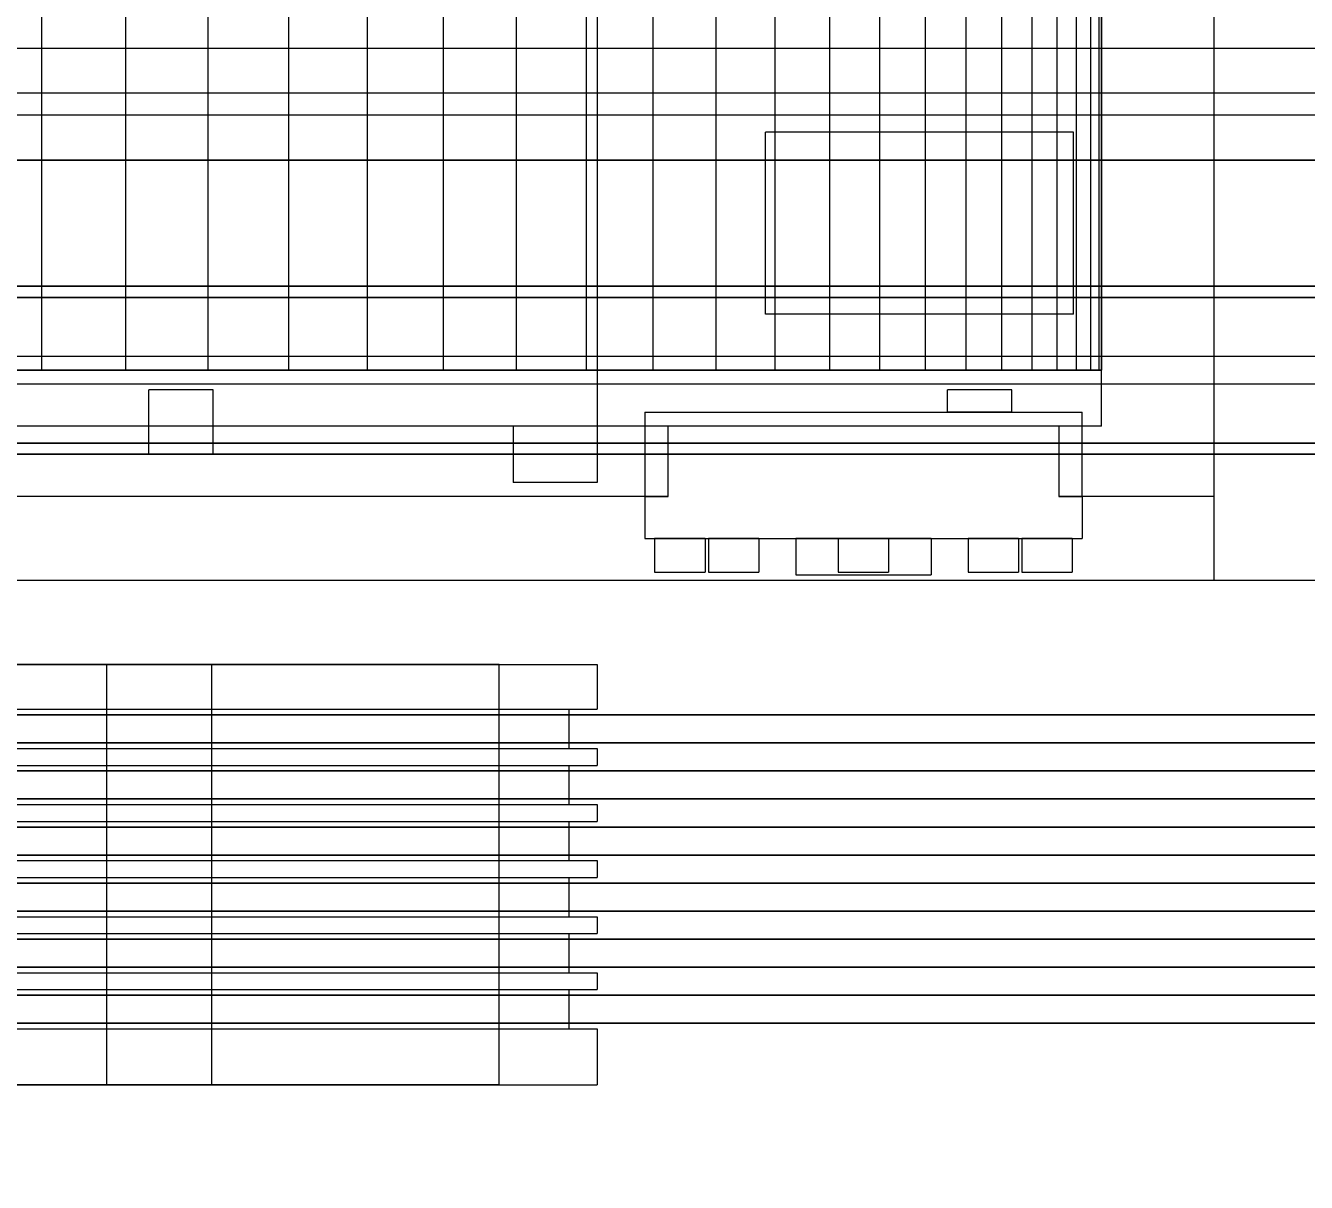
# Model space of a CAD drawing. Header units: millimetres. Extents: x -1970 to 34302, y -65268 to 6837.
# Drawn here: x 25434.2 to 25891.2, y -19694.8 to -19282 of the extents above; entities that cross this region are included whole.
import ezdxf

# ---------------------------------------------------------------- set-up
doc = ezdxf.new("R2010")
doc.units = ezdxf.units.MM
doc.layers.add('COTAS_O', color=1, linetype='Continuous', lineweight=0)
doc.layers.add('superior_briquetadora', color=7, linetype='Continuous', lineweight=0)
doc.dimstyles.new('R19_100', dxfattribs={"dimtxt": 250, "dimasz": 150, "dimexe": 150, "dimexo": 80, "dimgap": 100, "dimtad": 1, "dimtih": 1, "dimtoh": 1, "dimdsep": 46, "dimcen": 0.09, "dimadec": 0, "dimazin": 0, "dimtfac": 1, "dimtdec": 4, "dimtofl": 0, "dimtmove": 0, "dimatfit": 3, "dimfxl": 1, "dimtolj": 1, "dimtzin": 0, "dimarcsym": 0})

# ---------------------------------------------------------------- blocks, each defined once
blk = doc.blocks.new('*D30')
at = {"layer": 'COTAS_O', "color": 0, "lineweight": -2, "transparency": 16777216}
for p, q in [((24628.19, -19560), (24628.19, -20530)), ((26828.19, -19560), (26828.19, -20530)), ((24778.19, -20380), (26678.19, -20380))]:
    blk.add_line(p, q, dxfattribs=at)
at = {"layer": 'COTAS_O', "color": 0, "transparency": 16777216}
for points in [[(24778.19, -20355), (24778.19, -20405), (24628.19, -20380)], [(26678.19, -20355), (26678.19, -20405), (26828.19, -20380)]]:
    blk.add_solid(points, dxfattribs=at)
at = {"layer": 'Defpoints', "color": 0, "transparency": 16777216}
for p in [(24628.19, -19480), (26828.19, -19480), (26828.19, -20380)]:
    blk.add_point(p, dxfattribs=at)

msp = doc.modelspace()

# ---------------------------------------------------------------- linework, layer by layer
at = {"layer": 'superior_briquetadora'}
for p, q in [((25858.187, -18570), (25858.187, -19480)), ((25858.187, -18590), (25858.187, -19450)), ((25638.187, -18620), (25638.187, -19425)), ((25818.187, -19425), (25818.187, -18620)), ((25439.879, -18630), (25439.879, -19405)), ((25469.832, -18630), (25469.832, -19405)), ((25499.263, -18630), (25499.263, -19405)), ((25528.048, -18630), (25528.048, -19405)), ((25556.062, -18630), (25556.062, -19405)), ((25583.187, -18630), (25583.187, -19405)), ((25609.305, -18630), (25609.305, -19405)), ((25634.304, -18630), (25634.304, -19405)), ((25658.079, -18630), (25658.079, -19405)), ((25680.527, -18630), (25680.527, -19405)), ((25701.551, -18630), (25701.551, -19405)), ((25721.063, -18630), (25721.063, -19405)), ((25738.977, -18630), (25738.977, -19405)), ((25755.219, -18630), (25755.219, -19405)), ((25769.717, -18630), (25769.717, -19405)), ((25782.41, -18630), (25782.41, -19405)), ((25793.244, -18630), (25793.244, -19405)), ((25802.172, -18630), (25802.172, -19405)), ((25809.156, -18630), (25809.156, -19405)), ((25814.166, -18630), (25814.166, -19405)), ((25817.18, -18630), (25817.18, -19405)), ((25818.187, -18630), (25818.187, -19405)), ((24778.187, -19290), (26678.187, -19290)), ((24778.187, -19306), (26678.187, -19306)), ((26678.187, -19314), (24778.187, -19314)), ((25698.187, -19385), (25698.187, -19320)), ((25808.187, -19320), (25698.187, -19320)), ((25808.187, -19385), (25808.187, -19320)), ((24628.187, -19330), (26828.187, -19330)), ((26678.187, -19330), (24778.187, -19330)), ((26742.28, -19375), (24692.28, -19375)), ((24693.734, -19375), (26743.734, -19375)), ((26762.639, -19375), (24712.639, -19375)), ((24714.093, -19375), (26764.093, -19375)), ((24693.734, -19379), (26743.734, -19379)), ((26762.639, -19379), (24712.639, -19379)), ((25808.187, -19385), (25698.187, -19385)), ((24628.187, -19400), (26828.187, -19400)), ((25818.187, -19405), (24878.187, -19405)), ((25409.534, -19405), (25439.879, -19405)), ((25439.879, -19405), (25469.832, -19405)), ((25469.832, -19405), (25499.263, -19405)), ((25499.263, -19405), (25528.048, -19405)), ((25528.048, -19405), (25556.062, -19405)), ((25556.062, -19405), (25583.187, -19405)), ((25583.187, -19405), (25609.305, -19405)), ((25609.305, -19405), (25634.304, -19405)), ((25634.304, -19405), (25658.079, -19405)), ((25658.079, -19405), (25680.527, -19405)), ((25680.527, -19405), (25701.551, -19405)), ((25701.551, -19405), (25721.063, -19405)), ((25721.063, -19405), (25738.977, -19405)), ((25738.977, -19405), (25755.219, -19405)), ((25755.219, -19405), (25769.717, -19405)), ((25769.717, -19405), (25782.41, -19405)), ((25782.41, -19405), (25793.244, -19405)), ((25793.244, -19405), (25802.172, -19405)), ((25802.172, -19405), (25809.156, -19405)), ((25809.156, -19405), (25814.166, -19405)), ((25814.166, -19405), (25817.18, -19405)), ((25817.18, -19405), (25818.187, -19405)), ((26828.187, -19410), (24628.187, -19410)), ((25478.187, -19435), (25478.187, -19412)), ((25501.187, -19412), (25478.187, -19412)), ((25501.187, -19435), (25501.187, -19412)), ((25763.187, -19420), (25763.187, -19412)), ((25786.187, -19412), (25763.187, -19412)), ((25786.187, -19420), (25786.187, -19412)), ((25655.187, -19420), (25655.187, -19450)), ((25655.187, -19420), (25657.453, -19420)), ((25655.187, -19420), (25763.187, -19420)), ((25657.453, -19420), (25664.121, -19420)), ((25664.121, -19420), (25674.803, -19420)), ((25674.803, -19420), (25688.878, -19420)), ((25688.878, -19420), (25705.527, -19420)), ((25705.527, -19420), (25723.785, -19420)), ((25723.785, -19420), (25742.588, -19420)), ((25742.588, -19420), (25760.846, -19420)), ((25760.846, -19420), (25777.496, -19420)), ((25786.187, -19420), (25763.187, -19420)), ((25777.496, -19420), (25791.57, -19420)), ((25786.187, -19420), (25811.187, -19420)), ((25791.57, -19420), (25802.252, -19420)), ((25802.252, -19420), (25808.92, -19420)), ((25808.92, -19420), (25811.187, -19420)), ((25811.187, -19450), (25811.187, -19420)), ((25638.187, -19425), (25038.187, -19425)), ((25663.48, -19425), (25421.995, -19425)), ((25638.187, -19425), (25608.187, -19425)), ((25608.187, -19425), (25608.187, -19445)), ((25818.187, -19425), (25638.187, -19425)), ((25638.187, -19425), (25638.187, -19445)), ((25663.48, -19450), (25663.48, -19425)), ((25674.085, -19425), (25663.48, -19425)), ((25688.238, -19425), (25674.085, -19425)), ((25705.091, -19425), (25688.238, -19425)), ((25723.63, -19425), (25705.091, -19425)), ((25742.743, -19425), (25723.63, -19425)), ((25761.283, -19425), (25742.743, -19425)), ((25778.135, -19425), (25761.283, -19425)), ((25792.288, -19425), (25778.135, -19425)), ((25802.893, -19425), (25792.288, -19425)), ((25802.893, -19425), (25802.893, -19450)), ((25818.187, -19425), (25802.893, -19425)), ((26743.734, -19431), (24693.734, -19431)), ((24712.639, -19431), (26762.639, -19431)), ((24692.28, -19435), (26742.28, -19435)), ((26743.734, -19435), (24693.734, -19435)), ((24712.639, -19435), (26762.639, -19435)), ((26764.093, -19435), (24714.093, -19435)), ((25501.187, -19435), (25478.187, -19435)), ((25638.187, -19445), (25608.187, -19445)), ((25655.187, -19450), (25421.057, -19450)), ((25663.48, -19450), (25421.995, -19450)), ((25655.187, -19450), (25655.187, -19465)), ((25655.187, -19450), (25655.359, -19450)), ((25655.359, -19450), (25655.875, -19450)), ((25655.875, -19450), (25656.733, -19450)), ((25656.733, -19450), (25657.928, -19450)), ((25657.928, -19450), (25659.456, -19450)), ((25659.456, -19450), (25661.309, -19450)), ((25661.309, -19450), (25663.48, -19450)), ((25858.187, -19450), (25802.893, -19450)), ((25802.893, -19450), (25805.064, -19450)), ((25805.064, -19450), (25806.918, -19450)), ((25806.918, -19450), (25808.445, -19450)), ((25808.445, -19450), (25809.641, -19450)), ((25809.641, -19450), (25810.498, -19450)), ((25810.498, -19450), (25811.014, -19450)), ((25811.014, -19450), (25811.187, -19450)), ((25811.187, -19450), (25811.187, -19465)), ((25858.187, -19450), (25811.187, -19450)), ((25655.187, -19465), (25657.453, -19465)), ((25657.453, -19465), (25664.121, -19465)), ((25659.558, -19465), (25658.667, -19465)), ((25658.667, -19465), (25658.667, -19477)), ((25662.055, -19465), (25659.558, -19465)), ((25665.664, -19465), (25662.055, -19465)), ((25664.121, -19465), (25674.803, -19465)), ((25669.669, -19465), (25665.664, -19465)), ((25673.278, -19465), (25669.669, -19465)), ((25675.775, -19465), (25673.278, -19465)), ((25674.803, -19465), (25688.878, -19465)), ((25676.667, -19465), (25675.775, -19465)), ((25676.667, -19465), (25676.667, -19477)), ((25678.748, -19465), (25677.857, -19465)), ((25677.857, -19465), (25677.857, -19477)), ((25681.246, -19465), (25678.748, -19465)), ((25684.854, -19465), (25681.246, -19465)), ((25688.86, -19465), (25684.854, -19465)), ((25692.468, -19465), (25688.86, -19465)), ((25688.878, -19465), (25705.527, -19465)), ((25694.966, -19465), (25692.468, -19465)), ((25695.857, -19465), (25694.966, -19465)), ((25695.857, -19465), (25695.857, -19477)), ((25705.527, -19465), (25723.785, -19465)), ((25711.401, -19465), (25709.007, -19465)), ((25709.007, -19465), (25709.007, -19478)), ((25718.111, -19465), (25711.401, -19465)), ((25727.806, -19465), (25718.111, -19465)), ((25723.785, -19465), (25742.588, -19465)), ((25725.078, -19465), (25724.187, -19465)), ((25724.187, -19465), (25724.187, -19477)), ((25727.575, -19465), (25725.078, -19465)), ((25731.184, -19465), (25727.575, -19465)), ((25738.567, -19465), (25727.806, -19465)), ((25735.189, -19465), (25731.184, -19465)), ((25738.798, -19465), (25735.189, -19465)), ((25748.263, -19465), (25738.567, -19465)), ((25741.295, -19465), (25738.798, -19465)), ((25742.187, -19465), (25741.295, -19465)), ((25742.187, -19465), (25742.187, -19477)), ((25742.588, -19465), (25760.846, -19465)), ((25754.972, -19465), (25748.263, -19465)), ((25757.367, -19465), (25754.972, -19465)), ((25757.367, -19465), (25757.367, -19478)), ((25760.846, -19465), (25777.496, -19465)), ((25771.407, -19465), (25770.516, -19465)), ((25770.516, -19465), (25770.516, -19477)), ((25773.905, -19465), (25771.407, -19465)), ((25777.514, -19465), (25773.905, -19465)), ((25777.496, -19465), (25791.57, -19465)), ((25781.519, -19465), (25777.514, -19465)), ((25785.128, -19465), (25781.519, -19465)), ((25787.625, -19465), (25785.128, -19465)), ((25788.516, -19465), (25787.625, -19465)), ((25788.516, -19465), (25788.516, -19477)), ((25790.598, -19465), (25789.707, -19465)), ((25789.707, -19465), (25789.707, -19477)), ((25793.095, -19465), (25790.598, -19465)), ((25791.57, -19465), (25802.252, -19465)), ((25796.704, -19465), (25793.095, -19465)), ((25800.709, -19465), (25796.704, -19465)), ((25804.318, -19465), (25800.709, -19465)), ((25802.252, -19465), (25808.92, -19465)), ((25806.815, -19465), (25804.318, -19465)), ((25807.707, -19465), (25806.815, -19465)), ((25807.707, -19465), (25807.707, -19477)), ((25808.92, -19465), (25811.187, -19465)), ((25658.667, -19477), (25659.558, -19477)), ((25659.558, -19477), (25662.055, -19477)), ((25662.055, -19477), (25665.664, -19477)), ((25665.664, -19477), (25669.669, -19477)), ((25669.669, -19477), (25673.278, -19477)), ((25673.278, -19477), (25675.775, -19477)), ((25675.775, -19477), (25676.667, -19477)), ((25677.857, -19477), (25678.748, -19477)), ((25678.748, -19477), (25681.246, -19477)), ((25681.246, -19477), (25684.854, -19477)), ((25684.854, -19477), (25688.86, -19477)), ((25688.86, -19477), (25692.468, -19477)), ((25692.468, -19477), (25694.966, -19477)), ((25694.966, -19477), (25695.857, -19477)), ((25709.007, -19478), (25711.401, -19478)), ((25711.401, -19478), (25718.111, -19478)), ((25718.111, -19478), (25727.806, -19478)), ((25724.187, -19477), (25725.078, -19477)), ((25725.078, -19477), (25727.575, -19477)), ((25727.575, -19477), (25731.184, -19477)), ((25727.806, -19478), (25738.567, -19478)), ((25731.184, -19477), (25735.189, -19477)), ((25735.189, -19477), (25738.798, -19477)), ((25738.567, -19478), (25748.263, -19478)), ((25738.798, -19477), (25741.295, -19477)), ((25741.295, -19477), (25742.187, -19477)), ((25748.263, -19478), (25754.972, -19478)), ((25754.972, -19478), (25757.367, -19478)), ((25770.516, -19477), (25771.407, -19477)), ((25771.407, -19477), (25773.905, -19477)), ((25773.905, -19477), (25777.514, -19477)), ((25777.514, -19477), (25781.519, -19477)), ((25781.519, -19477), (25785.128, -19477)), ((25785.128, -19477), (25787.625, -19477)), ((25787.625, -19477), (25788.516, -19477)), ((25789.707, -19477), (25790.598, -19477)), ((25790.598, -19477), (25793.095, -19477)), ((25793.095, -19477), (25796.704, -19477)), ((25796.704, -19477), (25800.709, -19477)), ((25800.709, -19477), (25804.318, -19477)), ((25804.318, -19477), (25806.815, -19477)), ((25806.815, -19477), (25807.707, -19477)), ((26828.187, -19480), (24628.187, -19480)), ((25858.187, -19480), (24878.187, -19480)), ((25416.39, -19510), (25435.25, -19510)), ((25440.649, -19510), (25420.725, -19510)), ((25435.25, -19510), (25453.669, -19510)), ((25459.766, -19510), (25440.649, -19510)), ((25453.669, -19510), (25471.573, -19510)), ((25476.527, -19510), (25459.766, -19510)), ((25463.187, -19660), (25463.187, -19510)), ((25466.022, -19510), (25463.187, -19510)), ((25474.299, -19510), (25466.022, -19510)), ((25471.573, -19510), (25488.888, -19510)), ((25487.346, -19510), (25474.299, -19510)), ((25489.574, -19510), (25476.527, -19510)), ((25504.108, -19510), (25487.346, -19510)), ((25488.888, -19510), (25505.543, -19510)), ((25497.851, -19510), (25489.574, -19510)), ((25500.687, -19510), (25497.851, -19510)), ((25500.687, -19660), (25500.687, -19510)), ((25523.225, -19510), (25504.108, -19510)), ((25505.543, -19510), (25521.468, -19510)), ((25521.468, -19510), (25536.6, -19510)), ((25543.149, -19510), (25523.225, -19510)), ((25536.6, -19510), (25550.875, -19510)), ((25562.266, -19510), (25543.149, -19510)), ((25550.875, -19510), (25564.235, -19510)), ((25579.027, -19510), (25562.266, -19510)), ((25564.235, -19510), (25576.625, -19510)), ((25576.625, -19510), (25587.994, -19510)), ((25592.074, -19510), (25579.027, -19510)), ((25587.994, -19510), (25598.295, -19510)), ((25600.351, -19510), (25592.074, -19510)), ((25598.295, -19510), (25607.487, -19510)), ((25603.187, -19510), (25600.351, -19510)), ((25603.187, -19660), (25603.187, -19510)), ((25607.487, -19510), (25615.531, -19510)), ((25615.531, -19510), (25622.394, -19510)), ((25622.394, -19510), (25628.048, -19510)), ((25628.048, -19510), (25632.47, -19510)), ((25632.47, -19510), (25635.641, -19510)), ((25635.641, -19510), (25637.55, -19510)), ((25637.55, -19510), (25638.187, -19510)), ((25638.187, -19510), (25638.187, -19526)), ((25349.739, -19528), (27106.851, -19528)), ((25350.312, -19528), (27107.423, -19528)), ((27114.11, -19528), (25367.799, -19528)), ((27115.163, -19528), (25368.852, -19528)), ((25416.39, -19526), (25435.25, -19526)), ((25424.618, -19526), (25442.992, -19526)), ((25435.25, -19526), (25453.669, -19526)), ((25442.992, -19526), (25460.873, -19526)), ((25453.669, -19526), (25471.573, -19526)), ((25460.873, -19526), (25478.187, -19526)), ((25471.573, -19526), (25488.888, -19526)), ((25478.187, -19526), (25494.858, -19526)), ((25488.888, -19526), (25505.543, -19526)), ((25494.858, -19526), (25510.815, -19526)), ((25505.543, -19526), (25521.468, -19526)), ((25510.815, -19526), (25525.99, -19526)), ((25521.468, -19526), (25536.6, -19526)), ((25525.99, -19526), (25540.319, -19526)), ((25536.6, -19526), (25550.875, -19526)), ((25540.319, -19526), (25553.739, -19526)), ((25550.875, -19526), (25564.235, -19526)), ((25553.739, -19526), (25566.193, -19526)), ((25564.235, -19526), (25576.625, -19526)), ((25566.193, -19526), (25577.627, -19526)), ((25576.625, -19526), (25587.994, -19526)), ((25577.627, -19526), (25587.994, -19526)), ((25587.994, -19526), (25597.248, -19526)), ((25587.994, -19526), (25598.295, -19526)), ((25597.248, -19526), (25605.35, -19526)), ((25598.295, -19526), (25607.487, -19526)), ((25605.35, -19526), (25612.266, -19526)), ((25607.487, -19526), (25615.531, -19526)), ((25612.266, -19526), (25617.964, -19526)), ((25615.531, -19526), (25622.394, -19526)), ((25617.964, -19526), (25622.422, -19526)), ((25622.394, -19526), (25628.048, -19526)), ((25622.422, -19526), (25625.62, -19526)), ((25625.62, -19526), (25627.544, -19526)), ((25627.544, -19526), (25628.187, -19526)), ((25628.048, -19526), (25632.47, -19526)), ((25628.187, -19540), (25628.187, -19526)), ((25632.47, -19526), (25635.641, -19526)), ((25635.641, -19526), (25637.55, -19526)), ((25637.55, -19526), (25638.187, -19526)), ((25349.739, -19538), (27106.851, -19538)), ((25350.312, -19538), (27107.423, -19538)), ((27114.11, -19538), (25367.799, -19538)), ((27115.163, -19538), (25368.852, -19538)), ((25416.39, -19540), (25435.25, -19540)), ((25424.618, -19540), (25442.992, -19540)), ((25435.25, -19540), (25453.669, -19540)), ((25442.992, -19540), (25460.873, -19540)), ((25453.669, -19540), (25471.573, -19540)), ((25460.873, -19540), (25478.187, -19540)), ((25471.573, -19540), (25488.888, -19540)), ((25478.187, -19540), (25494.858, -19540)), ((25488.888, -19540), (25505.543, -19540)), ((25494.858, -19540), (25510.815, -19540)), ((25505.543, -19540), (25521.468, -19540)), ((25510.815, -19540), (25525.99, -19540)), ((25521.468, -19540), (25536.6, -19540)), ((25525.99, -19540), (25540.319, -19540)), ((25536.6, -19540), (25550.875, -19540)), ((25540.319, -19540), (25553.739, -19540)), ((25550.875, -19540), (25564.235, -19540)), ((25553.739, -19540), (25566.193, -19540)), ((25564.235, -19540), (25576.625, -19540)), ((25566.193, -19540), (25577.627, -19540)), ((25576.625, -19540), (25587.994, -19540)), ((25577.627, -19540), (25587.994, -19540)), ((25587.994, -19540), (25597.248, -19540)), ((25587.994, -19540), (25598.295, -19540)), ((25597.248, -19540), (25605.35, -19540)), ((25598.295, -19540), (25607.487, -19540)), ((25605.35, -19540), (25612.266, -19540)), ((25607.487, -19540), (25615.531, -19540)), ((25612.266, -19540), (25617.964, -19540)), ((25615.531, -19540), (25622.394, -19540)), ((25617.964, -19540), (25622.422, -19540)), ((25622.394, -19540), (25628.048, -19540)), ((25622.422, -19540), (25625.62, -19540)), ((25625.62, -19540), (25627.544, -19540)), ((25627.544, -19540), (25628.187, -19540)), ((25628.048, -19540), (25632.47, -19540)), ((25632.47, -19540), (25635.641, -19540)), ((25635.641, -19540), (25637.55, -19540)), ((25637.55, -19540), (25638.187, -19540)), ((25638.187, -19540), (25638.187, -19546)), ((25416.39, -19546), (25435.25, -19546)), ((25424.618, -19546), (25442.992, -19546)), ((25435.25, -19546), (25453.669, -19546)), ((25442.992, -19546), (25460.873, -19546)), ((25453.669, -19546), (25471.573, -19546)), ((25460.873, -19546), (25478.187, -19546)), ((25471.573, -19546), (25488.888, -19546)), ((25478.187, -19546), (25494.858, -19546)), ((25488.888, -19546), (25505.543, -19546)), ((25494.858, -19546), (25510.815, -19546)), ((25505.543, -19546), (25521.468, -19546)), ((25510.815, -19546), (25525.99, -19546)), ((25521.468, -19546), (25536.6, -19546)), ((25525.99, -19546), (25540.319, -19546)), ((25536.6, -19546), (25550.875, -19546)), ((25540.319, -19546), (25553.739, -19546)), ((25550.875, -19546), (25564.235, -19546)), ((25553.739, -19546), (25566.193, -19546)), ((25564.235, -19546), (25576.625, -19546)), ((25566.193, -19546), (25577.627, -19546)), ((25576.625, -19546), (25587.994, -19546)), ((25577.627, -19546), (25587.994, -19546)), ((25587.994, -19546), (25597.248, -19546)), ((25587.994, -19546), (25598.295, -19546)), ((25597.248, -19546), (25605.35, -19546)), ((25598.295, -19546), (25607.487, -19546)), ((25605.35, -19546), (25612.266, -19546)), ((25607.487, -19546), (25615.531, -19546)), ((25612.266, -19546), (25617.964, -19546)), ((25615.531, -19546), (25622.394, -19546)), ((25617.964, -19546), (25622.422, -19546)), ((25622.394, -19546), (25628.048, -19546)), ((25622.422, -19546), (25625.62, -19546)), ((25625.62, -19546), (25627.544, -19546)), ((25627.544, -19546), (25628.187, -19546)), ((25628.048, -19546), (25632.47, -19546)), ((25628.187, -19560), (25628.187, -19546)), ((25632.47, -19546), (25635.641, -19546)), ((25635.641, -19546), (25637.55, -19546)), ((25637.55, -19546), (25638.187, -19546)), ((25349.739, -19548), (27106.851, -19548)), ((25350.312, -19548), (27107.423, -19548)), ((27114.11, -19548), (25367.799, -19548)), ((27115.163, -19548), (25368.852, -19548)), ((25349.739, -19558), (27106.851, -19558)), ((25350.312, -19558), (27107.423, -19558)), ((27114.11, -19558), (25367.799, -19558)), ((27115.163, -19558), (25368.852, -19558)), ((25416.39, -19560), (25435.25, -19560)), ((25424.618, -19560), (25442.992, -19560)), ((25435.25, -19560), (25453.669, -19560)), ((25442.992, -19560), (25460.873, -19560)), ((25453.669, -19560), (25471.573, -19560)), ((25460.873, -19560), (25478.187, -19560)), ((25471.573, -19560), (25488.888, -19560)), ((25478.187, -19560), (25494.858, -19560)), ((25488.888, -19560), (25505.543, -19560)), ((25494.858, -19560), (25510.815, -19560)), ((25505.543, -19560), (25521.468, -19560)), ((25510.815, -19560), (25525.99, -19560)), ((25521.468, -19560), (25536.6, -19560)), ((25525.99, -19560), (25540.319, -19560)), ((25536.6, -19560), (25550.875, -19560)), ((25540.319, -19560), (25553.739, -19560)), ((25550.875, -19560), (25564.235, -19560)), ((25553.739, -19560), (25566.193, -19560)), ((25564.235, -19560), (25576.625, -19560)), ((25566.193, -19560), (25577.627, -19560)), ((25576.625, -19560), (25587.994, -19560)), ((25577.627, -19560), (25587.994, -19560)), ((25587.994, -19560), (25597.248, -19560)), ((25587.994, -19560), (25598.295, -19560)), ((25597.248, -19560), (25605.35, -19560)), ((25598.295, -19560), (25607.487, -19560)), ((25605.35, -19560), (25612.266, -19560)), ((25607.487, -19560), (25615.531, -19560)), ((25612.266, -19560), (25617.964, -19560)), ((25615.531, -19560), (25622.394, -19560)), ((25617.964, -19560), (25622.422, -19560)), ((25622.394, -19560), (25628.048, -19560)), ((25622.422, -19560), (25625.62, -19560)), ((25625.62, -19560), (25627.544, -19560)), ((25627.544, -19560), (25628.187, -19560)), ((25628.048, -19560), (25632.47, -19560)), ((25632.47, -19560), (25635.641, -19560)), ((25635.641, -19560), (25637.55, -19560)), ((25637.55, -19560), (25638.187, -19560)), ((25638.187, -19560), (25638.187, -19566)), ((25349.739, -19568), (27106.851, -19568)), ((25350.312, -19568), (27107.423, -19568)), ((27114.11, -19568), (25367.799, -19568)), ((27115.163, -19568), (25368.852, -19568)), ((25416.39, -19566), (25435.25, -19566)), ((25424.618, -19566), (25442.992, -19566)), ((25435.25, -19566), (25453.669, -19566)), ((25442.992, -19566), (25460.873, -19566)), ((25453.669, -19566), (25471.573, -19566)), ((25460.873, -19566), (25478.187, -19566)), ((25471.573, -19566), (25488.888, -19566)), ((25478.187, -19566), (25494.858, -19566)), ((25488.888, -19566), (25505.543, -19566)), ((25494.858, -19566), (25510.815, -19566)), ((25505.543, -19566), (25521.468, -19566)), ((25510.815, -19566), (25525.99, -19566)), ((25521.468, -19566), (25536.6, -19566)), ((25525.99, -19566), (25540.319, -19566)), ((25536.6, -19566), (25550.875, -19566)), ((25540.319, -19566), (25553.739, -19566)), ((25550.875, -19566), (25564.235, -19566)), ((25553.739, -19566), (25566.193, -19566)), ((25564.235, -19566), (25576.625, -19566)), ((25566.193, -19566), (25577.627, -19566)), ((25576.625, -19566), (25587.994, -19566)), ((25577.627, -19566), (25587.994, -19566)), ((25587.994, -19566), (25597.248, -19566)), ((25587.994, -19566), (25598.295, -19566)), ((25597.248, -19566), (25605.35, -19566)), ((25598.295, -19566), (25607.487, -19566)), ((25605.35, -19566), (25612.266, -19566)), ((25607.487, -19566), (25615.531, -19566)), ((25612.266, -19566), (25617.964, -19566)), ((25615.531, -19566), (25622.394, -19566)), ((25617.964, -19566), (25622.422, -19566)), ((25622.394, -19566), (25628.048, -19566)), ((25622.422, -19566), (25625.62, -19566)), ((25625.62, -19566), (25627.544, -19566)), ((25627.544, -19566), (25628.187, -19566)), ((25628.048, -19566), (25632.47, -19566)), ((25628.187, -19580), (25628.187, -19566)), ((25632.47, -19566), (25635.641, -19566)), ((25635.641, -19566), (25637.55, -19566)), ((25637.55, -19566), (25638.187, -19566)), ((25349.739, -19578), (27106.851, -19578)), ((25350.312, -19578), (27107.423, -19578)), ((27114.11, -19578), (25367.799, -19578)), ((27115.163, -19578), (25368.852, -19578)), ((25416.39, -19580), (25435.25, -19580)), ((25424.618, -19580), (25442.992, -19580)), ((25435.25, -19580), (25453.669, -19580)), ((25442.992, -19580), (25460.873, -19580)), ((25453.669, -19580), (25471.573, -19580)), ((25460.873, -19580), (25478.187, -19580)), ((25471.573, -19580), (25488.888, -19580)), ((25478.187, -19580), (25494.858, -19580)), ((25488.888, -19580), (25505.543, -19580)), ((25494.858, -19580), (25510.815, -19580)), ((25505.543, -19580), (25521.468, -19580)), ((25510.815, -19580), (25525.99, -19580)), ((25521.468, -19580), (25536.6, -19580)), ((25525.99, -19580), (25540.319, -19580)), ((25536.6, -19580), (25550.875, -19580)), ((25540.319, -19580), (25553.739, -19580)), ((25550.875, -19580), (25564.235, -19580)), ((25553.739, -19580), (25566.193, -19580)), ((25564.235, -19580), (25576.625, -19580)), ((25566.193, -19580), (25577.627, -19580)), ((25576.625, -19580), (25587.994, -19580)), ((25577.627, -19580), (25587.994, -19580)), ((25587.994, -19580), (25597.248, -19580)), ((25587.994, -19580), (25598.295, -19580)), ((25597.248, -19580), (25605.35, -19580)), ((25598.295, -19580), (25607.487, -19580)), ((25605.35, -19580), (25612.266, -19580)), ((25607.487, -19580), (25615.531, -19580)), ((25612.266, -19580), (25617.964, -19580)), ((25615.531, -19580), (25622.394, -19580)), ((25617.964, -19580), (25622.422, -19580)), ((25622.394, -19580), (25628.048, -19580)), ((25622.422, -19580), (25625.62, -19580)), ((25625.62, -19580), (25627.544, -19580)), ((25627.544, -19580), (25628.187, -19580)), ((25628.048, -19580), (25632.47, -19580)), ((25632.47, -19580), (25635.641, -19580)), ((25635.641, -19580), (25637.55, -19580)), ((25637.55, -19580), (25638.187, -19580)), ((25638.187, -19580), (25638.187, -19586)), ((25349.739, -19588), (27106.851, -19588)), ((25350.312, -19588), (27107.423, -19588)), ((27114.11, -19588), (25367.799, -19588)), ((27115.163, -19588), (25368.852, -19588)), ((25416.39, -19586), (25435.25, -19586)), ((25424.618, -19586), (25442.992, -19586)), ((25435.25, -19586), (25453.669, -19586)), ((25442.992, -19586), (25460.873, -19586)), ((25453.669, -19586), (25471.573, -19586)), ((25460.873, -19586), (25478.187, -19586)), ((25471.573, -19586), (25488.888, -19586)), ((25478.187, -19586), (25494.858, -19586)), ((25488.888, -19586), (25505.543, -19586)), ((25494.858, -19586), (25510.815, -19586)), ((25505.543, -19586), (25521.468, -19586)), ((25510.815, -19586), (25525.99, -19586)), ((25521.468, -19586), (25536.6, -19586)), ((25525.99, -19586), (25540.319, -19586)), ((25536.6, -19586), (25550.875, -19586)), ((25540.319, -19586), (25553.739, -19586)), ((25550.875, -19586), (25564.235, -19586)), ((25553.739, -19586), (25566.193, -19586)), ((25564.235, -19586), (25576.625, -19586)), ((25566.193, -19586), (25577.627, -19586)), ((25576.625, -19586), (25587.994, -19586)), ((25577.627, -19586), (25587.994, -19586)), ((25587.994, -19586), (25597.248, -19586)), ((25587.994, -19586), (25598.295, -19586)), ((25597.248, -19586), (25605.35, -19586)), ((25598.295, -19586), (25607.487, -19586)), ((25605.35, -19586), (25612.266, -19586)), ((25607.487, -19586), (25615.531, -19586)), ((25612.266, -19586), (25617.964, -19586)), ((25615.531, -19586), (25622.394, -19586)), ((25617.964, -19586), (25622.422, -19586)), ((25622.394, -19586), (25628.048, -19586)), ((25622.422, -19586), (25625.62, -19586)), ((25625.62, -19586), (25627.544, -19586)), ((25627.544, -19586), (25628.187, -19586)), ((25628.048, -19586), (25632.47, -19586)), ((25628.187, -19600), (25628.187, -19586)), ((25632.47, -19586), (25635.641, -19586)), ((25635.641, -19586), (25637.55, -19586)), ((25637.55, -19586), (25638.187, -19586)), ((25349.739, -19598), (27106.851, -19598)), ((25350.312, -19598), (27107.423, -19598)), ((27114.11, -19598), (25367.799, -19598)), ((27115.163, -19598), (25368.852, -19598)), ((25416.39, -19600), (25435.25, -19600)), ((25424.618, -19600), (25442.992, -19600)), ((25435.25, -19600), (25453.669, -19600)), ((25442.992, -19600), (25460.873, -19600)), ((25453.669, -19600), (25471.573, -19600)), ((25460.873, -19600), (25478.187, -19600)), ((25471.573, -19600), (25488.888, -19600)), ((25478.187, -19600), (25494.858, -19600)), ((25488.888, -19600), (25505.543, -19600)), ((25494.858, -19600), (25510.815, -19600)), ((25505.543, -19600), (25521.468, -19600)), ((25510.815, -19600), (25525.99, -19600)), ((25521.468, -19600), (25536.6, -19600)), ((25525.99, -19600), (25540.319, -19600)), ((25536.6, -19600), (25550.875, -19600)), ((25540.319, -19600), (25553.739, -19600)), ((25550.875, -19600), (25564.235, -19600)), ((25553.739, -19600), (25566.193, -19600)), ((25564.235, -19600), (25576.625, -19600)), ((25566.193, -19600), (25577.627, -19600)), ((25576.625, -19600), (25587.994, -19600)), ((25577.627, -19600), (25587.994, -19600)), ((25587.994, -19600), (25597.248, -19600)), ((25587.994, -19600), (25598.295, -19600)), ((25597.248, -19600), (25605.35, -19600)), ((25598.295, -19600), (25607.487, -19600)), ((25605.35, -19600), (25612.266, -19600)), ((25607.487, -19600), (25615.531, -19600)), ((25612.266, -19600), (25617.964, -19600)), ((25615.531, -19600), (25622.394, -19600)), ((25617.964, -19600), (25622.422, -19600)), ((25622.394, -19600), (25628.048, -19600)), ((25622.422, -19600), (25625.62, -19600)), ((25625.62, -19600), (25627.544, -19600)), ((25627.544, -19600), (25628.187, -19600)), ((25628.048, -19600), (25632.47, -19600)), ((25632.47, -19600), (25635.641, -19600)), ((25635.641, -19600), (25637.55, -19600)), ((25637.55, -19600), (25638.187, -19600)), ((25638.187, -19600), (25638.187, -19606)), ((25416.39, -19606), (25435.25, -19606)), ((25424.618, -19606), (25442.992, -19606)), ((25435.25, -19606), (25453.669, -19606)), ((25442.992, -19606), (25460.873, -19606)), ((25453.669, -19606), (25471.573, -19606)), ((25460.873, -19606), (25478.187, -19606)), ((25471.573, -19606), (25488.888, -19606)), ((25478.187, -19606), (25494.858, -19606)), ((25488.888, -19606), (25505.543, -19606)), ((25494.858, -19606), (25510.815, -19606)), ((25505.543, -19606), (25521.468, -19606)), ((25510.815, -19606), (25525.99, -19606)), ((25521.468, -19606), (25536.6, -19606)), ((25525.99, -19606), (25540.319, -19606)), ((25536.6, -19606), (25550.875, -19606)), ((25540.319, -19606), (25553.739, -19606)), ((25550.875, -19606), (25564.235, -19606)), ((25553.739, -19606), (25566.193, -19606)), ((25564.235, -19606), (25576.625, -19606)), ((25566.193, -19606), (25577.627, -19606)), ((25576.625, -19606), (25587.994, -19606)), ((25577.627, -19606), (25587.994, -19606)), ((25587.994, -19606), (25597.248, -19606)), ((25587.994, -19606), (25598.295, -19606)), ((25597.248, -19606), (25605.35, -19606)), ((25598.295, -19606), (25607.487, -19606)), ((25605.35, -19606), (25612.266, -19606)), ((25607.487, -19606), (25615.531, -19606)), ((25612.266, -19606), (25617.964, -19606)), ((25615.531, -19606), (25622.394, -19606)), ((25617.964, -19606), (25622.422, -19606)), ((25622.394, -19606), (25628.048, -19606)), ((25622.422, -19606), (25625.62, -19606)), ((25625.62, -19606), (25627.544, -19606)), ((25627.544, -19606), (25628.187, -19606)), ((25628.048, -19606), (25632.47, -19606)), ((25628.187, -19620), (25628.187, -19606)), ((25632.47, -19606), (25635.641, -19606)), ((25635.641, -19606), (25637.55, -19606)), ((25637.55, -19606), (25638.187, -19606)), ((25349.739, -19608), (27106.851, -19608)), ((25350.312, -19608), (27107.423, -19608)), ((27114.11, -19608), (25367.799, -19608)), ((27115.163, -19608), (25368.852, -19608)), ((25349.739, -19618), (27106.851, -19618)), ((25350.312, -19618), (27107.423, -19618)), ((27114.11, -19618), (25367.799, -19618)), ((27115.163, -19618), (25368.852, -19618)), ((25416.39, -19620), (25435.25, -19620)), ((25424.618, -19620), (25442.992, -19620)), ((25435.25, -19620), (25453.669, -19620)), ((25442.992, -19620), (25460.873, -19620)), ((25453.669, -19620), (25471.573, -19620)), ((25460.873, -19620), (25478.187, -19620)), ((25471.573, -19620), (25488.888, -19620)), ((25478.187, -19620), (25494.858, -19620)), ((25488.888, -19620), (25505.543, -19620)), ((25494.858, -19620), (25510.815, -19620)), ((25505.543, -19620), (25521.468, -19620)), ((25510.815, -19620), (25525.99, -19620)), ((25521.468, -19620), (25536.6, -19620)), ((25525.99, -19620), (25540.319, -19620)), ((25536.6, -19620), (25550.875, -19620)), ((25540.319, -19620), (25553.739, -19620)), ((25550.875, -19620), (25564.235, -19620)), ((25553.739, -19620), (25566.193, -19620)), ((25564.235, -19620), (25576.625, -19620)), ((25566.193, -19620), (25577.627, -19620)), ((25576.625, -19620), (25587.994, -19620)), ((25577.627, -19620), (25587.994, -19620)), ((25587.994, -19620), (25597.248, -19620)), ((25587.994, -19620), (25598.295, -19620)), ((25597.248, -19620), (25605.35, -19620)), ((25598.295, -19620), (25607.487, -19620)), ((25605.35, -19620), (25612.266, -19620)), ((25607.487, -19620), (25615.531, -19620)), ((25612.266, -19620), (25617.964, -19620)), ((25615.531, -19620), (25622.394, -19620)), ((25617.964, -19620), (25622.422, -19620)), ((25622.394, -19620), (25628.048, -19620)), ((25622.422, -19620), (25625.62, -19620)), ((25625.62, -19620), (25627.544, -19620)), ((25627.544, -19620), (25628.187, -19620)), ((25628.048, -19620), (25632.47, -19620)), ((25632.47, -19620), (25635.641, -19620)), ((25635.641, -19620), (25637.55, -19620)), ((25637.55, -19620), (25638.187, -19620)), ((25638.187, -19620), (25638.187, -19626)), ((25349.739, -19628), (27106.851, -19628)), ((25350.312, -19628), (27107.423, -19628)), ((27114.11, -19628), (25367.799, -19628)), ((27115.163, -19628), (25368.852, -19628)), ((25416.39, -19626), (25435.25, -19626)), ((25424.618, -19626), (25442.992, -19626)), ((25435.25, -19626), (25453.669, -19626)), ((25442.992, -19626), (25460.873, -19626)), ((25453.669, -19626), (25471.573, -19626)), ((25460.873, -19626), (25478.187, -19626)), ((25471.573, -19626), (25488.888, -19626)), ((25478.187, -19626), (25494.858, -19626)), ((25488.888, -19626), (25505.543, -19626)), ((25494.858, -19626), (25510.815, -19626)), ((25505.543, -19626), (25521.468, -19626)), ((25510.815, -19626), (25525.99, -19626)), ((25521.468, -19626), (25536.6, -19626)), ((25525.99, -19626), (25540.319, -19626)), ((25536.6, -19626), (25550.875, -19626)), ((25540.319, -19626), (25553.739, -19626)), ((25550.875, -19626), (25564.235, -19626)), ((25553.739, -19626), (25566.193, -19626)), ((25564.235, -19626), (25576.625, -19626)), ((25566.193, -19626), (25577.627, -19626)), ((25576.625, -19626), (25587.994, -19626)), ((25577.627, -19626), (25587.994, -19626)), ((25587.994, -19626), (25597.248, -19626)), ((25587.994, -19626), (25598.295, -19626)), ((25597.248, -19626), (25605.35, -19626)), ((25598.295, -19626), (25607.487, -19626)), ((25605.35, -19626), (25612.266, -19626)), ((25607.487, -19626), (25615.531, -19626)), ((25612.266, -19626), (25617.964, -19626)), ((25615.531, -19626), (25622.394, -19626)), ((25617.964, -19626), (25622.422, -19626)), ((25622.394, -19626), (25628.048, -19626)), ((25622.422, -19626), (25625.62, -19626)), ((25625.62, -19626), (25627.544, -19626)), ((25627.544, -19626), (25628.187, -19626)), ((25628.048, -19626), (25632.47, -19626)), ((25628.187, -19640), (25628.187, -19626)), ((25632.47, -19626), (25635.641, -19626)), ((25635.641, -19626), (25637.55, -19626)), ((25637.55, -19626), (25638.187, -19626)), ((25349.739, -19638), (27106.851, -19638)), ((25350.312, -19638), (27107.423, -19638)), ((27114.11, -19638), (25367.799, -19638)), ((27115.163, -19638), (25368.852, -19638)), ((25416.39, -19640), (25435.25, -19640)), ((25424.618, -19640), (25442.992, -19640)), ((25435.25, -19640), (25453.669, -19640)), ((25442.992, -19640), (25460.873, -19640)), ((25453.669, -19640), (25471.573, -19640)), ((25460.873, -19640), (25478.187, -19640)), ((25471.573, -19640), (25488.888, -19640)), ((25478.187, -19640), (25494.858, -19640)), ((25488.888, -19640), (25505.543, -19640)), ((25494.858, -19640), (25510.815, -19640)), ((25505.543, -19640), (25521.468, -19640)), ((25510.815, -19640), (25525.99, -19640)), ((25521.468, -19640), (25536.6, -19640)), ((25525.99, -19640), (25540.319, -19640)), ((25536.6, -19640), (25550.875, -19640)), ((25540.319, -19640), (25553.739, -19640)), ((25550.875, -19640), (25564.235, -19640)), ((25553.739, -19640), (25566.193, -19640)), ((25564.235, -19640), (25576.625, -19640)), ((25566.193, -19640), (25577.627, -19640)), ((25576.625, -19640), (25587.994, -19640)), ((25577.627, -19640), (25587.994, -19640)), ((25587.994, -19640), (25597.248, -19640)), ((25587.994, -19640), (25598.295, -19640)), ((25597.248, -19640), (25605.35, -19640)), ((25598.295, -19640), (25607.487, -19640)), ((25605.35, -19640), (25612.266, -19640)), ((25607.487, -19640), (25615.531, -19640)), ((25612.266, -19640), (25617.964, -19640)), ((25615.531, -19640), (25622.394, -19640)), ((25617.964, -19640), (25622.422, -19640)), ((25622.394, -19640), (25628.048, -19640)), ((25622.422, -19640), (25625.62, -19640)), ((25625.62, -19640), (25627.544, -19640)), ((25627.544, -19640), (25628.187, -19640)), ((25628.048, -19640), (25632.47, -19640)), ((25632.47, -19640), (25635.641, -19640)), ((25635.641, -19640), (25637.55, -19640)), ((25637.55, -19640), (25638.187, -19640)), ((25638.187, -19640), (25638.187, -19660)), ((25416.39, -19660), (25435.25, -19660)), ((25440.649, -19660), (25420.725, -19660)), ((25435.25, -19660), (25453.669, -19660)), ((25459.766, -19660), (25440.649, -19660)), ((25453.669, -19660), (25471.573, -19660)), ((25476.527, -19660), (25459.766, -19660)), ((25466.022, -19660), (25463.187, -19660)), ((25474.299, -19660), (25466.022, -19660)), ((25471.573, -19660), (25488.888, -19660)), ((25487.346, -19660), (25474.299, -19660)), ((25489.574, -19660), (25476.527, -19660)), ((25504.108, -19660), (25487.346, -19660)), ((25488.888, -19660), (25505.543, -19660)), ((25497.851, -19660), (25489.574, -19660)), ((25500.687, -19660), (25497.851, -19660)), ((25523.225, -19660), (25504.108, -19660)), ((25505.543, -19660), (25521.468, -19660)), ((25521.468, -19660), (25536.6, -19660)), ((25543.149, -19660), (25523.225, -19660)), ((25536.6, -19660), (25550.875, -19660)), ((25562.266, -19660), (25543.149, -19660)), ((25550.875, -19660), (25564.235, -19660)), ((25579.027, -19660), (25562.266, -19660)), ((25564.235, -19660), (25576.625, -19660)), ((25576.625, -19660), (25587.994, -19660)), ((25592.074, -19660), (25579.027, -19660)), ((25587.994, -19660), (25598.295, -19660)), ((25600.351, -19660), (25592.074, -19660)), ((25598.295, -19660), (25607.487, -19660)), ((25603.187, -19660), (25600.351, -19660)), ((25607.487, -19660), (25615.531, -19660)), ((25615.531, -19660), (25622.394, -19660)), ((25622.394, -19660), (25628.048, -19660)), ((25628.048, -19660), (25632.47, -19660)), ((25632.47, -19660), (25635.641, -19660)), ((25635.641, -19660), (25637.55, -19660)), ((25637.55, -19660), (25638.187, -19660))]:
    msp.add_line(p, q, dxfattribs=at)

# ---------------------------------------------------------------- dimensions: what is measured, and where the dimension line sits
at = {"layer": 'COTAS_O'}
dim = msp.add_aligned_dim(p1=(24628.187, -19480), p2=(26828.187, -19480), distance=-900, text='<> O', dimstyle='R19_100', dxfattribs=at)
dim.commit()
dim.dimension.update_dxf_attribs({"geometry": '*D30', "text_midpoint": (25728.187, -20380)})

doc.saveas('drawing.dxf')
